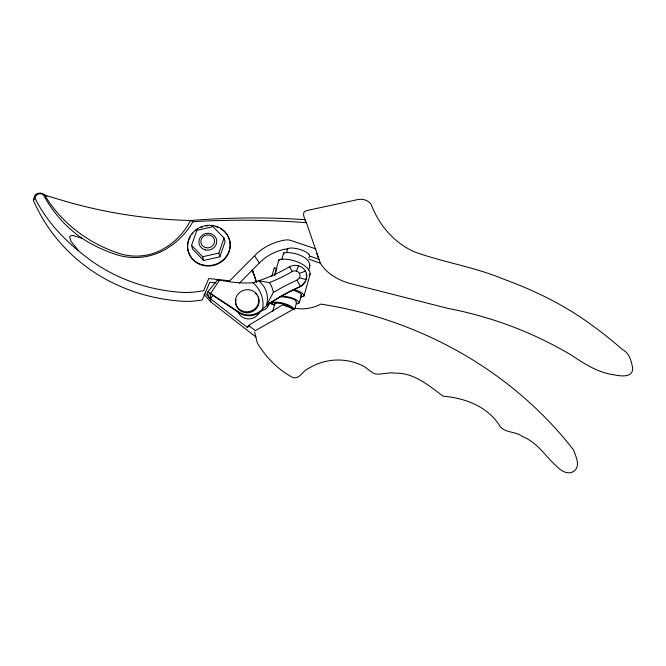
<?xml version="1.0" encoding="UTF-8"?>
<svg xmlns="http://www.w3.org/2000/svg" width="666" height="666" viewBox="0 0 666 666"><rect width="100%" height="100%" fill="white"/><g stroke="black" fill="none" stroke-linecap="round" stroke-linejoin="round"><path stroke-width="1" d="M315.859 248.893L291.858 240.801A12.279 11.505 -15.1 0 0 285.056 240.051A52.672 49.367 -15.1 0 0 256.493 253.771L229.745 280.811L208.766 278.538L203.571 290.776L194.922 291.999A74.817 70.121 -15.1 0 1 180.519 292.274A177.339 166.217 -15.1 0 1 117.291 275.924A173.551 162.662 -15.1 0 1 91.667 261.064C68.748 244.447 47.819 224.034 35.123 198.401C34.832 194.222 40.443 192.291 43.398 194.763C54.52 215.734 71.737 233.683 92.865 244.68A149.942 140.543 -15.1 0 0 116.533 254.67A58 54.362 -15.1 0 0 165.684 249.309L172.203 245.005A75.566 70.829 -15.1 0 0 191.358 224.309L192.915 221.695L199.675 221.312A788.561 739.11 -15.1 0 1 300.141 222.261L306.443 222.744L320.329 263.17L309.016 259.174M254.628 332.101L257.342 343.057C265.967 357.342 278.363 370.013 293.215 377.747C299.9 379.004 302.922 370.546 308.5 368.473C323.668 358.957 343.448 357.251 359.881 364.518C365.809 366.35 369.63 371.703 375.208 373.942C381.809 374.8 388.453 372.011 395.146 373.151C414.46 372.735 428.779 385.722 443.14 396.17C465.293 398.027 488.411 406.726 500.349 426.798C505.735 433.05 515.992 431.343 522.36 436.48C538.927 442.907 547.061 459.299 560.431 469.605C564.135 472.419 569.372 474.325 573.601 471.42C581.093 466.466 575.732 456.401 573.617 450.099C512.454 370.937 419.28 319.106 320.787 304.104C313.012 308.275 303.838 309.782 295.138 308.25L256.01 330.228M306.052 278.746L306.252 277.289M308.566 269.996C315.226 257.259 292.224 251.157 283.658 252.864L284.041 254.071M296.62 303.838L298.351 303.563L299.317 302.572C295.562 297.56 288.037 297.003 282.251 295.887M300.832 297.169L303.946 296.054L310.281 273.701C308.774 263.461 287.82 257.043 278.929 259.782L278.954 260.747M303.946 296.054L304.079 295.554C302.447 291.899 297.702 290.984 294.33 289.535M212.912 295.687L210.897 298.027L208.683 297.244L207.434 292.599A4.379 0.974 37 0 1 210.556 293.448L239.194 312.279A18.065 16.933 -15.1 0 0 262.645 309.007L269.097 303.629A187.887 176.107 -15.1 0 1 300.333 286.413C305.802 283.808 308.591 276.532 305.478 271.145A11.921 11.172 -15.1 0 0 289.494 266.775A149.067 139.718 -15.1 0 1 258.591 280.811A139.177 99.117 -71.6 0 1 253.08 282.784A111.68 104.67 -15.1 0 1 225.158 281.035L217.449 280.028A2.647 0.816 14.3 0 0 217.349 280.328M271.795 276.515L274.226 267.923L276.756 268.498L274.858 275.175M274.534 275.291L278.929 259.782M281.751 259.565L283.658 252.864M274.534 304.562L272.078 304.254L272.627 302.314M286.863 252.073L287.329 249.733M272.644 311.58L275.166 302.972M294.772 308.924L296.678 302.222M299.225 302.972L301.665 294.355M191.583 245.388L196.786 230.353L213.02 226.665L224.051 238.02L225.058 241.741L219.855 256.785L203.621 260.464L192.582 249.109L191.583 245.388L202.614 256.743L203.621 260.464M219.855 256.785L218.848 253.063L224.051 238.02M296.303 271.012L298.551 265.801M269.156 302.913L267.291 307.467L265.359 309.249L262.113 310.564A18.065 16.933 -15.1 0 1 239.41 313.087L209.673 293.248L210.897 298.027M269.097 303.629L267.516 306.535L268.706 304.37M273.351 292.441L266.433 305.461A25.333 23.743 -15.1 0 0 258.591 280.811L269.447 282.592L271.487 281.776A155.702 145.937 -15.1 0 0 287.512 274.151L292.932 271.162A5.27 4.945 -15.1 0 1 299.925 275.216L299.941 275.866A5.27 4.945 -15.1 0 1 299.442 277.764L297.677 279.77L294.414 281.327A194.522 182.326 -15.1 0 0 279.429 288.961L273.351 292.441L273.268 291.908A31.976 29.97 -15.1 0 0 270.246 283.849L269.447 282.592M305.095 281.56L301.232 286.164L291.125 291.134M309.515 265.859L309.923 265.21M205.111 293.073L209.998 298.343L247.319 327.397L248.593 325.449L282.451 304.911L294.547 309.19M310.281 273.701L309.057 275.066M210.556 293.448L219.672 279.945M207.451 292.299L217.374 280.111M239.46 283.133L259.349 262.945A47.194 44.239 -15.1 0 1 286.813 248.859A6.793 6.369 -15.1 0 1 288.212 248.768M308.708 257.784L309.723 256.11L309.016 254.154M215.892 282.933L209.765 282.259L202.256 299.966L196.387 300.849A80.12 75.092 -15.1 0 1 180.977 301.149A182.942 171.47 -15.1 0 1 115.709 284.274A178.871 167.649 -15.1 0 1 89.311 268.956C64.843 251.665 45.097 227.705 33.317 200.116L35.123 198.401M268.648 304.171L276.873 298.951M247.319 327.397L249.092 326.315M300.624 295.854L301.54 294.83L300.424 293.306L293.048 289.918M296.079 302.614C297.56 298.143 283.2 296.778 279.77 296.695M299.367 273.376L305.478 271.145M202.614 256.743L218.848 253.063M43.398 194.763L67.899 202.031A479.37 449.3 -15.1 0 0 190.526 220.504A748.426 701.481 -15.1 0 1 285.964 218.623L304.986 219.63L306.443 222.744M294.439 309.224L291.25 307.908M299.442 277.764L306.218 279.687M309.632 256.027L319.33 259.449M82.193 238.361L72.927 235.389L70.063 236.072L69.68 237.279L71.021 241.358L78.397 250.558M192.915 221.695L190.526 220.504L187.687 225.516A70.088 65.693 -15.1 0 1 182.617 232.584L180.727 234.807A70.088 65.693 -15.1 0 1 167.507 246.42L160.248 250.607A52.531 49.234 -15.1 0 1 119.43 253.488A144.339 135.281 -15.1 0 1 89.535 239.835L82.684 235.398A144.339 135.281 -15.1 0 1 48.66 201.415L44.347 194.705A6.535 6.119 -15.1 0 0 34.832 195.379L33.317 200.116M44.347 194.705L47.028 196.104M248.593 325.449L255.578 330.885M203.963 294.464L210.997 302.064L255.91 337.021M272.794 302.88L271.337 301.248M293.673 308.283L294.072 308.783M254.462 255.719L259.349 262.945M274.226 267.923L274.642 268.548M289.494 266.775L292.257 271.462M297.069 280.136L300.333 286.413M316.833 253.455L318.581 258.316M319.971 262.496C326.748 274.292 340.268 281.335 353.28 284.315L448.035 308.416C491.441 316.733 533.449 332.476 571.395 355.169C584.382 363.736 597.877 372.66 613.677 374.767C619.996 376.015 632.908 378.28 632.675 368.29C631.326 360.805 629.503 353.213 622.186 349.334C612.27 340.592 601.914 332.359 591.175 324.667C564.543 305.045 534.648 290.468 503.646 279.171C474.791 267.041 443.548 262.387 414.285 251.823C394.147 242.79 378.929 225.083 371.278 204.595C368.498 200.474 363.161 198.551 358.341 199.475L306.119 210.706C301.157 212.038 304.803 218.673 305.494 221.487M256.685 282.409L252.439 269.955L256.385 282.301M209.998 298.343L210.997 302.064M306.094 274.425L306.218 275.374M274.267 304.495A8.924 2.714 15.8 0 1 281.493 303.638A8.924 2.714 15.8 0 1 290.984 307.875M271.728 303.788A11.563 3.513 15.8 0 1 281.194 302.739A11.563 3.513 15.8 0 1 293.415 308.241M287.063 249.667A11.563 3.513 15.8 0 1 296.536 248.609A11.563 3.513 15.8 0 1 308.758 254.121M220.479 228.605A21.404 20.063 -15.1 0 1 228.113 254.129A21.404 20.063 -15.1 0 1 201.956 265.143A21.404 20.063 -15.1 0 1 188.128 242.233M188.336 241.408A21.404 20.063 -15.1 0 1 190.334 236.663M191.783 234.49A21.404 20.063 -15.1 0 1 192.899 233.142M195.463 230.719A21.404 20.063 -15.1 0 1 197.636 229.179M200.807 227.539A21.404 20.063 -15.1 0 1 202.489 226.906M205.96 226.049A21.404 20.063 -15.1 0 1 207.742 225.832M211.305 225.807A21.404 20.063 -15.1 0 1 213.07 226.015M215.659 226.573A21.404 20.063 -15.1 0 1 218.14 227.447M274.892 305.528A32.001 29.995 -15.1 0 1 269.622 302.597M252.098 270.038A80.145 75.116 -15.1 0 1 253.446 273.676M258.15 297.053A11.738 11.006 -15.1 0 1 248.468 312.712A11.738 11.006 -15.1 0 1 236.005 299.65M255.702 293.698A11.738 11.006 -15.1 0 1 256.668 294.713M253.08 282.784A32.193 30.178 -15.1 0 1 262.645 309.007M276.856 298.917A187.637 175.891 -15 0 1 291.117 291.1M259.457 312.587A11.738 11.006 -15.1 0 1 247.919 318.889A11.738 11.006 -15.1 0 1 237.82 311.255M205.819 247.685A6.91 6.477 -15.1 0 0 214.41 239.61A6.91 6.477 -15.1 0 0 202.955 236.838A6.91 6.477 -15.1 0 0 205.819 247.685M205.336 249.9A8.974 8.417 -15.1 0 0 216.492 239.41A8.974 8.417 -15.1 0 0 201.615 235.806A8.974 8.417 -15.1 0 0 205.336 249.9M202.964 264.976A21.404 20.063 -15.1 0 0 229.495 239.902A21.404 20.063 -15.1 0 0 193.997 231.402A21.404 20.063 -15.1 0 0 202.964 264.976M242.915 311.189A11.738 11.006 -15.1 0 0 258.691 298.701A11.738 11.006 -15.1 0 0 239.81 292.366A11.738 11.006 -15.1 0 0 242.915 311.189"/></g></svg>
